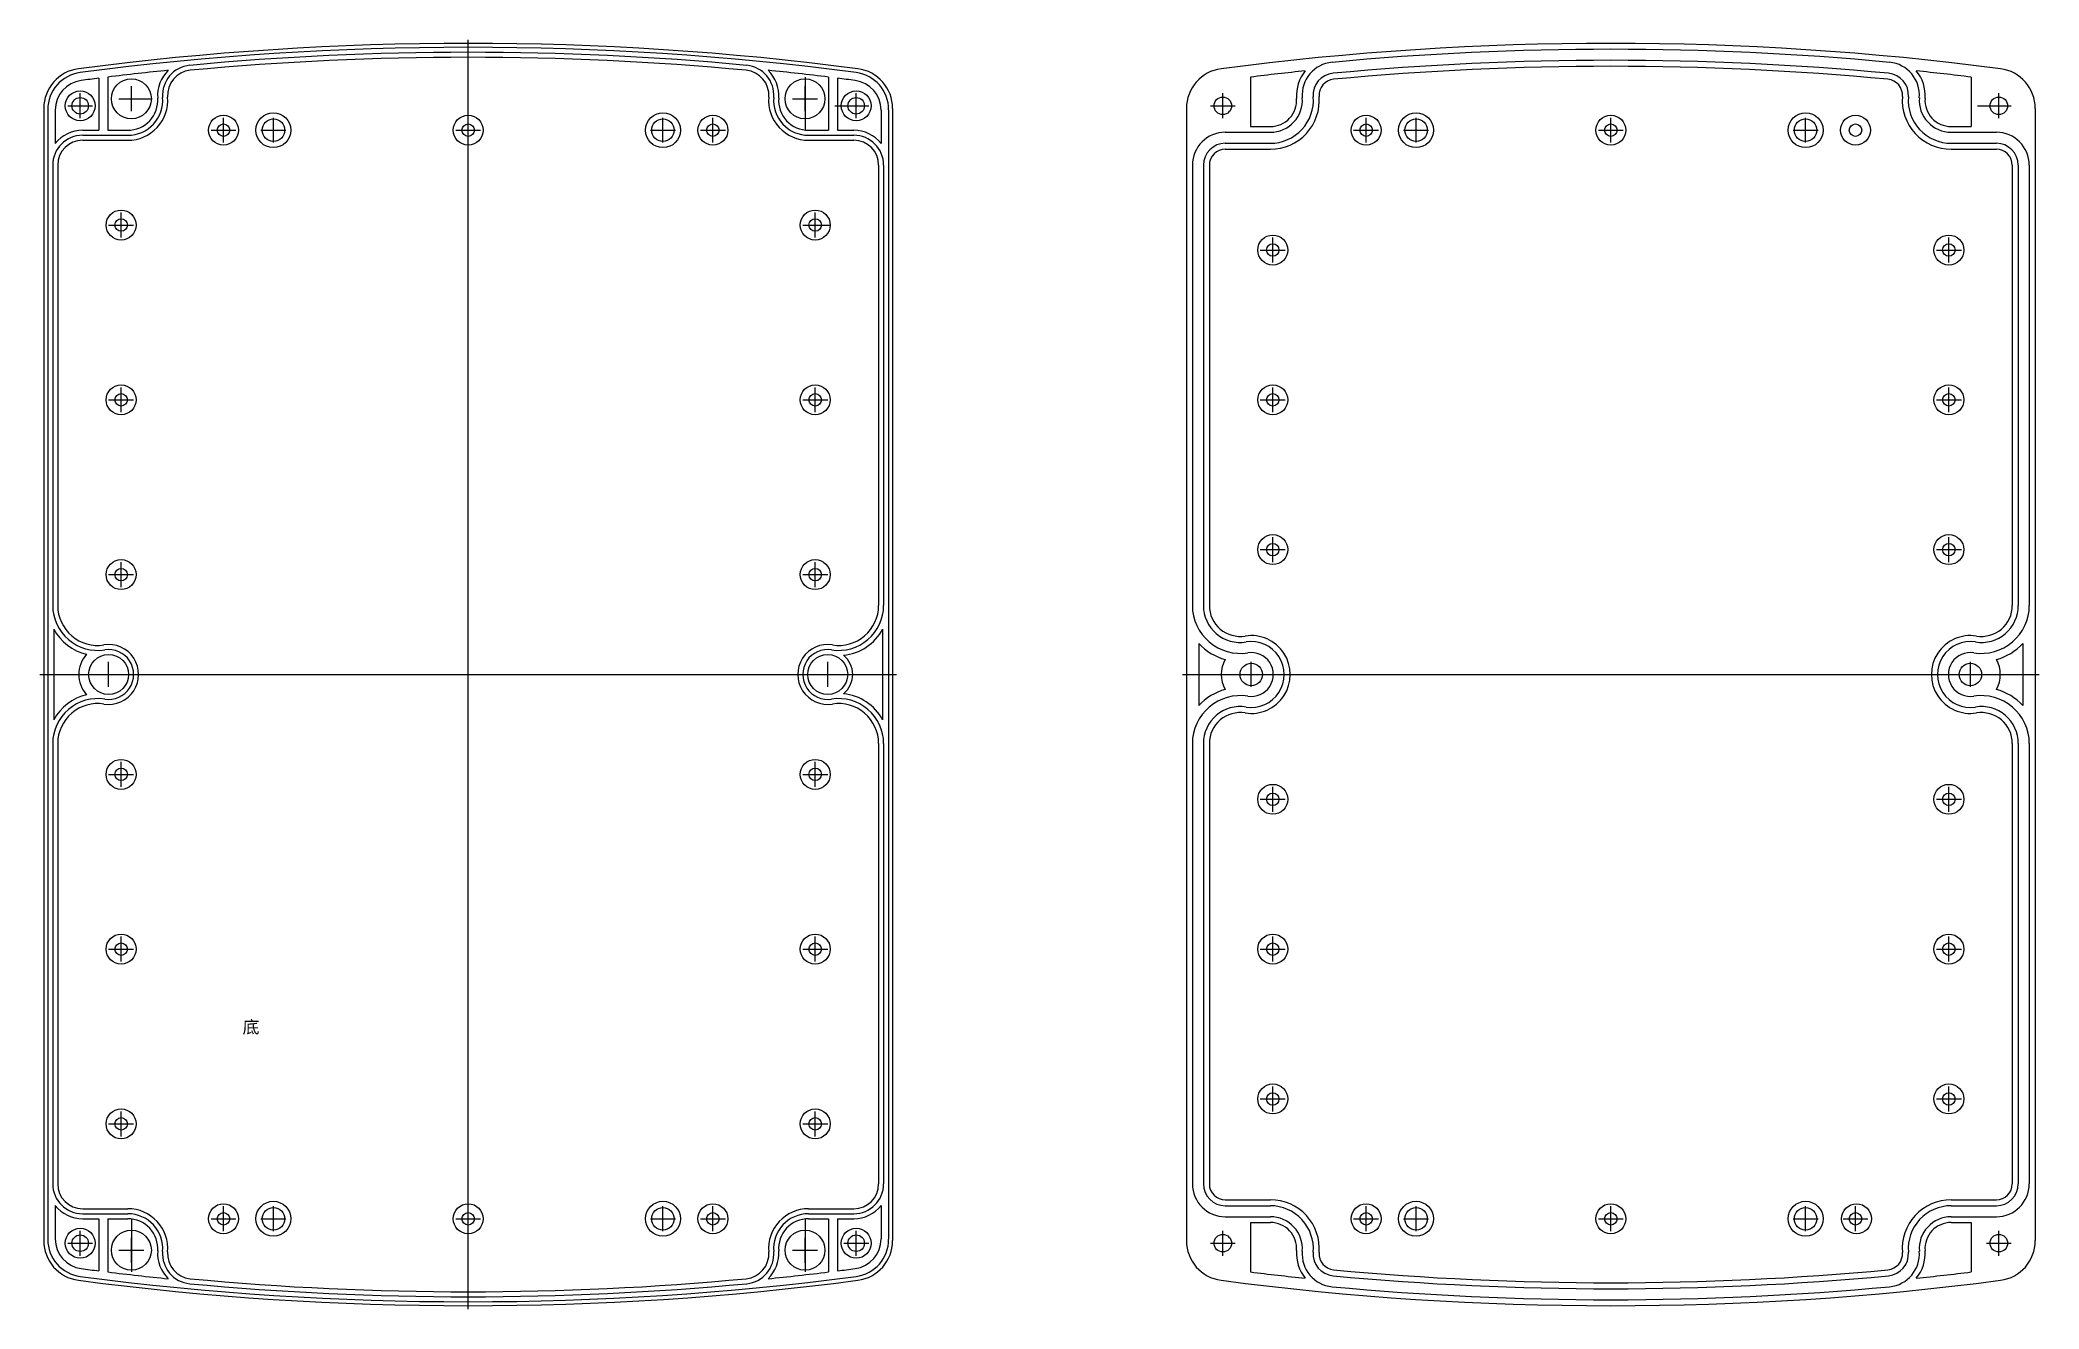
# Model space of a CAD drawing. Header units: millimetres. Extents: x 1451 to 1851, y -496 to -242.
import ezdxf

# ---------------------------------------------------------------- set-up
doc = ezdxf.new("R2010")
doc.units = ezdxf.units.MM

msp = doc.modelspace()

# ---------------------------------------------------------------- linework, layer by layer
for p, q in [((1536.39, -496.48), (1536.39, -242.35)), ((1536.39, -496.48), (1536.39, -242.35)), ((1462.44, -250), (1462.44, -260.43)), ((1464.24, -249.78), (1464.24, -260.43)), ((1468.94, -256.63), (1468.94, -251.63)), ((1603.84, -249.78), (1603.84, -260.43)), ((1603.84, -256.63), (1603.84, -251.63)), ((1608.54, -249.78), (1608.54, -260.43)), ((1610.34, -250), (1610.34, -260.43)), ((1693.06, -249.78), (1693.06, -259.68)), ((1837.36, -249.78), (1837.36, -259.68)), ((1451.39, -256.04), (1451.39, -482.79)), ((1452.19, -255.48), (1452.19, -482.52)), ((1456.19, -255.53), (1461.19, -255.53)), ((1458.69, -258.03), (1458.69, -253.03)), ((1466.44, -254.13), (1472.94, -254.13)), ((1601.34, -254.13), (1606.34, -254.13)), ((1609.84, -255.53), (1616.59, -255.53)), ((1614.09, -258.03), (1614.09, -253.03)), ((1621.39, -256.04), (1621.39, -482.79)), ((1680.21, -256.04), (1680.21, -482.79)), ((1685.01, -255.53), (1690.01, -255.53)), ((1687.51, -258.03), (1687.51, -253.03)), ((1838.66, -255.53), (1845.41, -255.53)), ((1842.91, -258.03), (1842.91, -253.03)), ((1850.21, -256.04), (1850.21, -482.79)), ((1453.69, -256.4), (1453.69, -263.1)), ((1487.39, -262.91), (1487.39, -257.91)), ((1497.39, -262.91), (1497.39, -257.91)), ((1536.39, -262.91), (1536.39, -257.91)), ((1575.39, -262.91), (1575.39, -257.91)), ((1585.39, -262.91), (1585.39, -257.91)), ((1619.09, -256.4), (1619.09, -263.1)), ((1620.59, -256.31), (1620.59, -482.52)), ((1693.06, -259.68), (1697.04, -259.68)), ((1716.21, -262.91), (1716.21, -257.91)), ((1726.21, -262.91), (1726.21, -257.91)), ((1765.21, -262.91), (1765.21, -257.91)), ((1804.21, -262.91), (1804.21, -257.91)), ((1833.37, -259.68), (1837.36, -259.68)), ((1459.19, -260.43), (1462.44, -260.43)), ((1459.19, -260.43), (1462.44, -260.43)), ((1459.19, -261.43), (1468.23, -261.43)), ((1459.19, -262.43), (1468.23, -262.43)), ((1464.24, -260.43), (1466.19, -260.43)), ((1464.24, -260.43), (1468.23, -260.43)), ((1484.89, -260.41), (1489.89, -260.41)), ((1494.89, -260.41), (1499.89, -260.41)), ((1533.89, -260.41), (1538.89, -260.41)), ((1572.89, -260.41), (1577.89, -260.41)), ((1582.89, -260.41), (1587.89, -260.41)), ((1604.55, -260.43), (1608.54, -260.43)), ((1604.55, -260.43), (1608.54, -260.43)), ((1604.55, -261.43), (1613.59, -261.43)), ((1604.55, -262.43), (1613.59, -262.43)), ((1610.34, -260.43), (1613.59, -260.43)), ((1688.01, -260.83), (1697.04, -260.83)), ((1688.01, -263.03), (1697.04, -263.03)), ((1713.71, -260.41), (1718.71, -260.41)), ((1723.71, -260.41), (1728.71, -260.41)), ((1762.71, -260.41), (1767.71, -260.41)), ((1801.71, -260.41), (1806.71, -260.41)), ((1833.37, -260.83), (1842.41, -260.83)), ((1833.37, -263.03), (1842.41, -263.03)), ((1453.19, -267.43), (1453.19, -355.59)), ((1454.19, -267.43), (1454.19, -355.59)), ((1618.59, -267.43), (1618.59, -355.59)), ((1619.59, -267.43), (1619.59, -355.59)), ((1681.41, -267.43), (1681.41, -355.59)), ((1683.61, -267.43), (1683.61, -355.59)), ((1684.81, -267.43), (1684.81, -355.59)), ((1688.01, -264.23), (1697.04, -264.23)), ((1833.37, -264.23), (1842.41, -264.23)), ((1845.61, -267.43), (1845.61, -355.59)), ((1846.81, -267.43), (1846.81, -355.59)), ((1849.01, -267.43), (1849.01, -355.59)), ((1464.39, -279.41), (1469.39, -279.41)), ((1466.89, -281.91), (1466.89, -276.91)), ((1603.39, -279.41), (1608.89, -279.41)), ((1605.89, -281.91), (1605.89, -276.91)), ((1697.51, -286.91), (1697.51, -281.91)), ((1832.91, -286.91), (1832.91, -281.91)), ((1695.01, -284.41), (1700.01, -284.41)), ((1830.41, -284.41), (1835.41, -284.41)), ((1466.89, -316.91), (1466.89, -311.91)), ((1605.89, -316.91), (1605.89, -311.91)), ((1697.51, -316.91), (1697.51, -311.91)), ((1832.91, -316.91), (1832.91, -311.91)), ((1464.39, -314.41), (1469.39, -314.41)), ((1603.39, -314.41), (1608.39, -314.41)), ((1695.01, -314.41), (1700.01, -314.41)), ((1830.41, -314.41), (1835.41, -314.41)), ((1697.51, -346.91), (1697.51, -341.91)), ((1832.91, -346.91), (1832.91, -341.91)), ((1466.89, -351.91), (1466.89, -346.91)), ((1605.89, -351.91), (1605.89, -346.91)), ((1695.01, -344.41), (1700.01, -344.41)), ((1830.41, -344.41), (1835.41, -344.41)), ((1464.39, -349.41), (1469.39, -349.41)), ((1603.39, -349.41), (1608.39, -349.41)), ((1453.39, -360.34), (1453.39, -378.49)), ((1619.39, -360.34), (1619.39, -378.49)), ((1682.71, -363.18), (1682.71, -375.65)), ((1847.71, -363.18), (1847.71, -375.65)), ((1464.39, -371.91), (1464.39, -366.91)), ((1608.39, -371.91), (1608.39, -366.91)), ((1693.21, -371.91), (1693.21, -366.91)), ((1837.21, -371.91), (1837.21, -366.91)), ((1450.64, -369.41), (1622.14, -369.41)), ((1455.69, -369.41), (1460.69, -369.41)), ((1461.89, -369.41), (1466.89, -369.41)), ((1605.89, -369.41), (1610.89, -369.41)), ((1612.09, -369.41), (1617.09, -369.41)), ((1679.46, -369.41), (1850.96, -369.41)), ((1682.71, -369.41), (1687.21, -369.41)), ((1684.51, -369.41), (1689.51, -369.41)), ((1690.71, -369.41), (1695.71, -369.41)), ((1834.71, -369.41), (1839.71, -369.41)), ((1840.91, -369.41), (1845.91, -369.41)), ((1453.19, -383.24), (1453.19, -471.4)), ((1454.19, -383.24), (1454.19, -471.4)), ((1618.59, -383.24), (1618.59, -471.4)), ((1619.59, -383.24), (1619.59, -471.4)), ((1681.41, -383.24), (1681.41, -471.4)), ((1683.61, -383.24), (1683.61, -471.4)), ((1684.81, -383.24), (1684.81, -471.4)), ((1845.61, -383.24), (1845.61, -471.4)), ((1846.81, -383.24), (1846.81, -471.4)), ((1849.01, -383.24), (1849.01, -471.4)), ((1466.89, -391.91), (1466.89, -386.91)), ((1605.89, -391.91), (1605.89, -386.91)), ((1464.39, -389.41), (1469.39, -389.41)), ((1603.39, -389.41), (1608.39, -389.41)), ((1697.51, -396.91), (1697.51, -391.91)), ((1832.91, -396.91), (1832.91, -391.91)), ((1695.01, -394.41), (1700.01, -394.41)), ((1830.41, -394.41), (1835.41, -394.41)), ((1466.89, -426.91), (1466.89, -421.91)), ((1605.89, -426.91), (1605.89, -421.91)), ((1697.51, -426.91), (1697.51, -421.91)), ((1832.91, -426.91), (1832.91, -421.91)), ((1464.39, -424.41), (1469.39, -424.41)), ((1603.39, -424.41), (1608.39, -424.41)), ((1695.01, -424.41), (1700.01, -424.41)), ((1830.41, -424.41), (1835.41, -424.41)), ((1697.51, -456.91), (1697.51, -451.91)), ((1832.91, -456.91), (1832.91, -451.91)), ((1695.01, -454.41), (1700.01, -454.41)), ((1830.41, -454.41), (1835.41, -454.41)), ((1464.39, -459.41), (1469.39, -459.41)), ((1466.89, -461.91), (1466.89, -456.91)), ((1603.39, -459.41), (1608.39, -459.41)), ((1605.89, -461.91), (1605.89, -456.91)), ((1453.69, -475.73), (1453.69, -482.43)), ((1487.39, -480.91), (1487.39, -475.91)), ((1497.39, -480.91), (1497.39, -475.91)), ((1536.39, -480.91), (1536.39, -475.91)), ((1575.39, -480.91), (1575.39, -475.91)), ((1585.39, -480.91), (1585.39, -475.91)), ((1619.09, -475.73), (1619.09, -482.43)), ((1688.01, -474.6), (1697.04, -474.6)), ((1688.01, -475.8), (1697.04, -475.8)), ((1716.21, -480.91), (1716.21, -475.91)), ((1726.21, -480.91), (1726.21, -475.91)), ((1765.21, -480.91), (1765.21, -475.91)), ((1804.21, -480.91), (1804.21, -475.91)), ((1814.21, -480.91), (1814.21, -475.91)), ((1833.37, -474.6), (1842.41, -474.6)), ((1833.37, -475.8), (1842.41, -475.8)), ((1459.19, -476.4), (1468.23, -476.4)), ((1459.19, -477.4), (1468.23, -477.4)), ((1459.19, -478.4), (1462.44, -478.4)), ((1462.44, -478.4), (1462.44, -488.83)), ((1464.24, -478.4), (1466.19, -478.4)), ((1464.24, -478.4), (1464.24, -489.06)), ((1464.24, -478.4), (1468.23, -478.4)), ((1468.94, -478.4), (1468.94, -489.06)), ((1484.89, -478.41), (1489.89, -478.41)), ((1494.89, -478.41), (1499.89, -478.41)), ((1533.89, -478.41), (1538.89, -478.41)), ((1572.89, -478.41), (1577.89, -478.41)), ((1582.89, -478.41), (1587.89, -478.41)), ((1603.84, -478.4), (1603.84, -489.06)), ((1604.55, -476.4), (1613.59, -476.4)), ((1604.55, -477.4), (1613.59, -477.4)), ((1604.55, -478.4), (1608.54, -478.4)), ((1606.59, -478.4), (1608.54, -478.4)), ((1608.54, -478.4), (1608.54, -489.06)), ((1610.34, -478.4), (1613.59, -478.4)), ((1610.34, -478.4), (1610.34, -488.83)), ((1610.34, -478.4), (1613.59, -478.4)), ((1688.01, -478), (1697.04, -478)), ((1693.06, -479.15), (1693.06, -489.06)), ((1693.06, -479.15), (1697.04, -479.15)), ((1713.71, -478.41), (1718.71, -478.41)), ((1723.71, -478.41), (1728.71, -478.41)), ((1762.71, -478.41), (1767.71, -478.41)), ((1801.71, -478.41), (1806.71, -478.41)), ((1811.71, -478.41), (1816.71, -478.41)), ((1833.37, -478), (1842.41, -478)), ((1833.37, -479.15), (1837.36, -479.15)), ((1837.36, -479.15), (1837.36, -489.06)), ((1456.19, -483.3), (1461.19, -483.3)), ((1458.69, -485.8), (1458.69, -480.8)), ((1468.94, -487.2), (1468.94, -482.2)), ((1603.84, -487.2), (1603.84, -482.2)), ((1611.59, -483.3), (1616.59, -483.3)), ((1614.09, -485.8), (1614.09, -480.8)), ((1685.01, -483.3), (1690.01, -483.3)), ((1687.51, -485.8), (1687.51, -480.8)), ((1840.41, -483.3), (1845.41, -483.3)), ((1842.91, -485.8), (1842.91, -480.8)), ((1466.44, -484.7), (1471.44, -484.7)), ((1601.34, -484.7), (1606.34, -484.7))]:
    msp.add_line(p, q)
for centre, radius in [((1468.94, -254.13), 4), ((1603.84, -254.13), 4), ((1458.69, -255.53), 3), ((1458.69, -255.53), 1.65), ((1614.09, -255.53), 3), ((1614.09, -255.53), 1.65), ((1687.51, -255.53), 1.75), ((1842.91, -255.53), 1.75), ((1487.39, -260.41), 3), ((1487.39, -260.41), 1.25), ((1497.39, -260.41), 3.5), ((1497.39, -260.41), 2.25), ((1536.39, -260.41), 3), ((1536.39, -260.41), 1.25), ((1575.39, -260.41), 3.5), ((1575.39, -260.41), 2.25), ((1585.39, -260.41), 3), ((1585.39, -260.41), 1.25), ((1716.21, -260.41), 3), ((1716.21, -260.41), 1.25), ((1726.21, -260.41), 3.5), ((1726.21, -260.41), 2.25), ((1765.21, -260.41), 3), ((1765.21, -260.41), 1.25), ((1804.21, -260.41), 3.5), ((1804.21, -260.41), 2.25), ((1814.21, -260.41), 3), ((1814.21, -260.41), 1.25), ((1466.89, -279.41), 3), ((1466.89, -279.41), 1.25), ((1605.89, -279.41), 3), ((1605.89, -279.41), 1.25), ((1697.51, -284.41), 3), ((1697.51, -284.41), 1.25), ((1832.91, -284.41), 3), ((1832.91, -284.41), 1.25), ((1466.89, -314.41), 3), ((1605.89, -314.41), 3), ((1697.51, -314.41), 3), ((1832.91, -314.41), 3), ((1466.89, -314.41), 1.25), ((1605.89, -314.41), 1.25), ((1697.51, -314.41), 1.25), ((1832.91, -314.41), 1.25), ((1697.51, -344.41), 3), ((1697.51, -344.41), 1.25), ((1832.91, -344.41), 3), ((1832.91, -344.41), 1.25), ((1466.89, -349.41), 3), ((1466.89, -349.41), 1.25), ((1605.89, -349.41), 3), ((1605.89, -349.41), 1.25), ((1464.39, -369.41), 4), ((1608.39, -369.41), 4), ((1693.21, -369.41), 2.25), ((1837.21, -369.41), 2.25), ((1466.89, -389.41), 3), ((1466.89, -389.41), 1.25), ((1605.89, -389.41), 3), ((1605.89, -389.41), 1.25), ((1697.51, -394.41), 3), ((1832.91, -394.41), 3), ((1697.51, -394.41), 1.25), ((1832.91, -394.41), 1.25), ((1466.89, -424.41), 3), ((1466.89, -424.41), 1.25), ((1605.89, -424.41), 3), ((1605.89, -424.41), 1.25), ((1697.51, -424.41), 3), ((1697.51, -424.41), 1.25), ((1832.91, -424.41), 3), ((1832.91, -424.41), 1.25), ((1697.51, -454.41), 3), ((1832.91, -454.41), 3), ((1697.51, -454.41), 1.25), ((1832.91, -454.41), 1.25), ((1466.89, -459.41), 3), ((1466.89, -459.41), 1.25), ((1605.89, -459.41), 3), ((1605.89, -459.41), 1.25), ((1487.39, -478.41), 3), ((1497.39, -478.41), 3.5), ((1497.39, -478.41), 2.25), ((1536.39, -478.41), 3), ((1575.39, -478.41), 3.5), ((1575.39, -478.41), 2.25), ((1585.39, -478.41), 3), ((1716.21, -478.41), 3), ((1726.21, -478.41), 3.5), ((1726.21, -478.41), 2.25), ((1765.21, -478.41), 3), ((1804.21, -478.41), 3.5), ((1804.21, -478.41), 2.25), ((1814.41, -478.41), 3), ((1458.69, -483.3), 3), ((1487.39, -478.41), 1.25), ((1536.39, -478.41), 1.25), ((1585.39, -478.41), 1.25), ((1614.09, -483.3), 3), ((1716.21, -478.41), 1.25), ((1765.21, -478.41), 1.25), ((1814.21, -478.41), 1.25), ((1458.69, -483.3), 1.65), ((1468.94, -484.7), 4), ((1603.84, -484.7), 4), ((1614.09, -483.3), 1.65), ((1687.51, -483.3), 1.75), ((1842.91, -483.3), 1.75)]:
    msp.add_circle(centre, radius)
for centre, radius, start, end in [((1536.39, -843.02), 600, 82.5265, 97.4735), ((1536.39, -843.02), 599.2, 82.55199, 97.44801), ((1765.21, -843.02), 600, 82.5265, 97.4735), ((1459.39, -256.04), 8, 97.4735, 180), ((1481.19, -253.39), 6, 95.3489, 184.576), ((1536.39, -843.02), 598.2, 84.65107, 95.34893), ((1536.39, -843.02), 597.2, 84.65107, 95.34893), ((1591.6, -253.39), 6, 355.424, 84.6511), ((1613.39, -256.04), 8, 0, 82.5265), ((1688.21, -256.04), 8, 97.4735, 180), ((1710, -253.39), 6.6, 95.3489, 184.576), ((1765.21, -843.02), 598.8, 84.65107, 95.34893), ((1765.21, -843.02), 596.6, 84.65107, 95.34893), ((1765.21, -843.02), 595.4, 84.65107, 95.34893), ((1820.41, -253.39), 6.6, 355.424, 84.6511), ((1842.21, -256.04), 8, 0, 82.5265), ((1459.69, -256.31), 7.5, 97.448, 180), ((1459.69, -256.4), 6, 97.5174, 180), ((1537.14, -843.32), 598, 97.17593, 97.51742), ((1537.14, -843.32), 598, 95.83519, 97.00214), ((1481.19, -253.46), 7, 133.8228, 184.2657), ((1481.19, -253.39), 5, 95.3489, 184.576), ((1591.6, -253.39), 5, 355.424, 84.6511), ((1535.64, -843.32), 598, 82.99786, 84.16481), ((1591.59, -253.46), 7, 355.7343, 46.1772), ((1535.64, -843.32), 598, 82.48258, 82.82407), ((1613.09, -256.4), 6, 0, 82.4826), ((1613.09, -256.31), 7.5, 0, 82.552), ((1765.96, -843.32), 598, 95.94399, 97.00214), ((1710.01, -253.46), 7.75, 140.4591, 184.2657), ((1710, -253.39), 4.4, 95.3489, 184.576), ((1710, -253.39), 3.2, 95.3489, 184.576), ((1820.41, -253.39), 3.2, 355.424, 84.6511), ((1820.41, -253.39), 4.4, 355.424, 84.6511), ((1764.46, -843.32), 598, 82.99786, 84.05601), ((1820.41, -253.46), 7.75, 355.7343, 39.5409), ((1468.23, -254.43), 8, 270, 4.576), ((1468.23, -254.43), 7, 270, 4.576), ((1468.23, -254.43), 6, 270, 4.2657), ((1604.55, -254.43), 8, 175.424, 270), ((1604.55, -254.43), 7, 175.424, 270), ((1604.55, -254.43), 6, 175.7343, 270), ((1697.04, -254.43), 9.8, 270, 4.576), ((1697.04, -254.43), 8.6, 270, 4.576), ((1697.04, -254.43), 6.4, 270, 4.576), ((1697.04, -254.43), 5.25, 270, 4.2657), ((1833.37, -254.43), 9.8, 175.424, 270), ((1833.37, -254.43), 8.6, 175.424, 270), ((1833.37, -254.43), 6.4, 175.424, 270), ((1833.37, -254.43), 5.25, 175.7343, 270), ((1459.19, -267.43), 6, 90, 180), ((1459.19, -267.43), 7, 90, 141.7868), ((1459.19, -267.43), 5, 90, 180), ((1613.59, -267.43), 7, 38.2132, 90), ((1613.59, -267.43), 6, 0, 90), ((1613.59, -267.43), 5, 0, 90), ((1688.01, -267.43), 6.6, 90, 180), ((1688.01, -267.43), 4.4, 90, 180), ((1842.41, -267.43), 6.6, 0, 90), ((1842.41, -267.43), 4.4, 0, 90), ((1688.01, -267.43), 3.2, 90, 180), ((1842.41, -267.43), 3.2, 0, 90), ((1462.19, -355.59), 9, 180, 279.0411), ((1462.19, -355.59), 8, 180, 279.0411), ((1610.59, -355.59), 9, 260.9589, 0), ((1610.59, -355.59), 8, 260.9589, 0), ((1691.01, -355.59), 9.6, 180, 279.0411), ((1691.01, -355.59), 7.4, 180, 279.0411), ((1691.01, -355.59), 6.2, 180, 279.0411), ((1839.41, -355.59), 9.6, 260.9589, 0), ((1839.41, -355.59), 7.4, 260.9589, 0), ((1839.41, -355.59), 6.2, 260.9589, 0), ((1462.19, -355.59), 10, 208.3576, 257.2543), ((1464.39, -369.41), 6, 260.9589, 99.0411), ((1608.39, -369.41), 6, 80.9589, 279.0411), ((1610.59, -355.59), 10, 275.5252, 331.6424), ((1691.01, -355.59), 11.25, 222.4575, 254.5081), ((1693.21, -369.41), 7.8, 260.9589, 99.0411), ((1693.21, -369.41), 6.6, 260.9589, 99.0411), ((1837.21, -369.41), 7.8, 80.9589, 279.0411), ((1837.21, -369.41), 6.6, 80.9589, 279.0411), ((1839.41, -355.59), 11.25, 285.4919, 317.5425), ((1464.39, -369.41), 6, 137.2543, 222.7457), ((1464.39, -369.41), 5, 260.9589, 99.0411), ((1608.39, -369.41), 5, 80.9589, 279.0411), ((1608.39, -369.41), 5, 309.2399, 50.7601), ((1693.21, -369.41), 6, 150.1675, 209.8325), ((1693.21, -369.41), 4.4, 260.9589, 99.0411), ((1837.21, -369.41), 4.4, 80.9589, 279.0411), ((1837.21, -369.41), 6, 330.1675, 29.8325), ((1462.19, -383.24), 9, 80.9589, 180), ((1462.19, -383.24), 10, 102.7457, 151.6424), ((1462.19, -383.24), 8, 80.9589, 180), ((1610.59, -383.24), 9, 0, 99.0411), ((1610.59, -383.24), 8, 0, 99.0411), ((1610.59, -383.24), 10, 28.3576, 84.4748), ((1691.01, -383.24), 9.6, 80.9589, 180), ((1691.01, -383.24), 11.25, 105.4919, 137.5425), ((1691.01, -383.24), 7.4, 80.9589, 180), ((1691.01, -383.24), 7.4, 80.9589, 180), ((1839.41, -383.24), 9.6, 0, 99.0411), ((1839.41, -383.24), 7.4, 0, 99.0411), ((1839.41, -383.24), 11.25, 42.4575, 74.5081), ((1691.01, -383.24), 6.2, 80.9589, 180), ((1839.41, -383.24), 6.2, 0, 99.0411), ((1459.19, -471.4), 6, 180, 270), ((1459.19, -471.4), 5, 180, 270), ((1613.59, -471.4), 5, 270, 0), ((1613.59, -471.4), 6, 270, 0), ((1688.01, -471.4), 6.6, 180, 270), ((1688.01, -471.4), 4.4, 180, 270), ((1688.01, -471.4), 3.2, 180, 270), ((1842.41, -471.4), 6.6, 270, 0), ((1842.41, -471.4), 4.4, 270, 0), ((1842.41, -471.4), 3.2, 270, 0), ((1459.19, -471.4), 7, 218.2132, 270), ((1613.59, -471.4), 7, 270, 321.7868), ((1697.04, -484.4), 9.8, 355.4241, 90), ((1697.04, -484.4), 8.6, 355.4241, 90), ((1833.37, -484.4), 9.8, 90, 184.5759), ((1833.37, -484.4), 8.6, 90, 184.5759), ((1468.23, -484.4), 8, 355.4241, 90), ((1468.23, -484.4), 7, 355.4241, 90), ((1468.23, -484.4), 6, 355.7344, 90), ((1604.55, -484.4), 8, 90, 184.5759), ((1604.55, -484.4), 7, 90, 184.5759), ((1604.55, -484.4), 6, 90, 184.2656), ((1697.04, -484.4), 6.4, 355.4241, 90), ((1697.04, -484.4), 5.25, 355.7344, 90), ((1833.37, -484.4), 6.4, 90, 184.5759), ((1833.37, -484.4), 5.25, 90, 184.2656), ((1459.39, -482.79), 8, 180, 262.5265), ((1459.69, -482.52), 7.5, 180, 262.552), ((1459.69, -482.43), 6, 180, 262.4826), ((1613.09, -482.43), 6, 277.5174, 360), ((1613.09, -482.52), 7.5, 277.448, 0), ((1613.39, -482.79), 8, 277.4735, 0), ((1688.21, -482.79), 8, 180, 262.5265), ((1842.21, -482.79), 8, 277.4735, 0), ((1537.14, 104.48), 598, 262.48258, 262.82407), ((1481.19, -485.37), 7, 175.7344, 226.1772), ((1481.19, -485.44), 6, 175.4241, 264.6511), ((1481.19, -485.44), 5, 175.4241, 264.6511), ((1591.6, -485.44), 5, 275.3489, 4.5759), ((1591.6, -485.44), 6, 275.3489, 4.5759), ((1591.59, -485.37), 7, 313.8228, 4.2656), ((1535.64, 104.48), 598, 277.17593, 277.51742), ((1710.01, -485.37), 7.75, 175.7344, 219.5409), ((1710, -485.44), 6.6, 175.4241, 264.6511), ((1710, -485.44), 4.4, 175.4241, 264.6511), ((1710, -485.44), 3.2, 175.4241, 264.6511), ((1820.41, -485.44), 3.2, 275.3489, 4.5759), ((1820.41, -485.44), 4.4, 275.3489, 4.5759), ((1820.41, -485.44), 6.6, 275.3489, 4.5759), ((1820.41, -485.37), 7.75, 320.4591, 4.2656), ((1536.39, 104.18), 600, 262.5265, 277.4735), ((1536.39, 104.18), 599.2, 262.55199, 277.44801), ((1537.14, 104.48), 598, 262.99786, 264.16481), ((1536.39, 104.18), 598.2, 264.65107, 275.34893), ((1536.39, 104.18), 597.2, 264.65107, 275.34893), ((1535.64, 104.48), 598, 275.83519, 277.00214), ((1765.21, 104.18), 600, 262.5265, 277.4735), ((1765.96, 104.48), 598, 262.99786, 264.05601), ((1765.21, 104.18), 598.8, 264.65107, 275.34893), ((1765.21, 104.18), 596.6, 264.65107, 275.34893), ((1765.21, 104.18), 595.4, 264.65107, 275.34893), ((1764.46, 104.48), 598, 275.94399, 277.00214)]:
    msp.add_arc(centre, radius, start, end)

# ---------------------------------------------------------------- texts
at = {"insert": (1491.19, -438.77), "char_height": 2.5, "width": 118.7777, "attachment_point": 1}
msp.add_mtext('{\\fSimSun|b0|i0|c134|p54;底}', dxfattribs=at)

doc.saveas('drawing.dxf')
